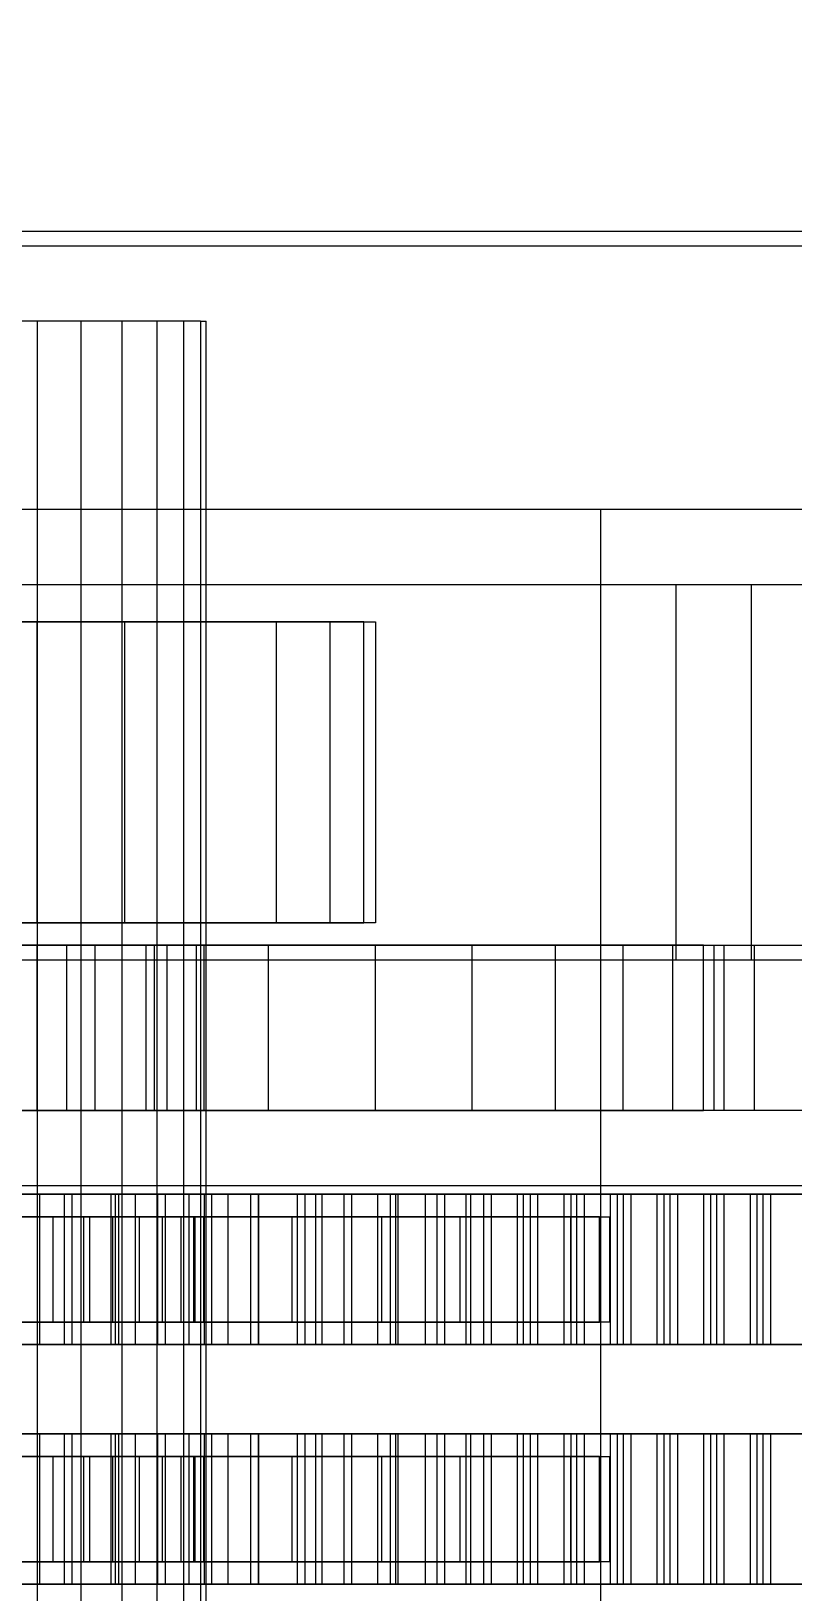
# Model space of a CAD drawing. Header units: millimetres. Extents: x -2500 to 58855, y -53268 to 6837.
# Drawn here: x 57266.3 to 57367.6, y -16549 to -16341.4 of the extents above; entities that cross this region are included whole.
import ezdxf

# ---------------------------------------------------------------- set-up
doc = ezdxf.new("R2010")
doc.units = ezdxf.units.MM
doc.layers.add('COTAS_R', color=1, linetype='Continuous', lineweight=0)
doc.layers.add('superior_secador', color=7, linetype='Continuous', lineweight=0)
doc.dimstyles.new('R19_100', dxfattribs={"dimtxt": 250, "dimasz": 150, "dimexe": 150, "dimexo": 80, "dimgap": 100, "dimtad": 1, "dimtih": 1, "dimtoh": 1, "dimdsep": 46, "dimcen": 0.09, "dimadec": 0, "dimazin": 0, "dimtfac": 1, "dimtdec": 4, "dimtofl": 0, "dimtmove": 0, "dimatfit": 3, "dimfxl": 1, "dimtolj": 1, "dimtzin": 0, "dimarcsym": 0})

# ---------------------------------------------------------------- blocks, each defined once
blk = doc.blocks.new('*D26')
at = {"layer": 'COTAS_R', "color": 0, "lineweight": -2, "transparency": 16777216}
for p, q in [((58037.12, -15400), (57067.12, -15400)), ((57217.12, -19600), (57217.12, -15550)), ((58037.12, -19750), (57067.12, -19750))]:
    blk.add_line(p, q, dxfattribs=at)
at = {"layer": 'COTAS_R', "color": 0, "transparency": 16777216}
for points in [[(57192.12, -15550), (57242.12, -15550), (57217.12, -15400)], [(57192.12, -19600), (57242.12, -19600), (57217.12, -19750)]]:
    blk.add_solid(points, dxfattribs=at)
at = {"layer": 'Defpoints', "color": 0, "transparency": 16777216}
for p in [(57217.12, -15400), (58117.12, -15400), (58117.12, -19750)]:
    blk.add_point(p, dxfattribs=at)

msp = doc.modelspace()

# ---------------------------------------------------------------- linework, layer by layer
at = {"layer": 'superior_secador'}
for p, q in [((57167.116, -16368), (57557.116, -16368)), ((57557.116, -16370), (57167.116, -16370)), ((57267.116, -16380), (57261.292, -16380)), ((57272.939, -16380), (57267.116, -16380)), ((57267.116, -16380), (57267.116, -16640)), ((57278.366, -16380), (57272.939, -16380)), ((57272.939, -16380), (57272.939, -16640)), ((57283.026, -16380), (57278.366, -16380)), ((57278.366, -16380), (57278.366, -16640)), ((57286.601, -16380), (57283.026, -16380)), ((57283.026, -16380), (57283.026, -16640)), ((57288.849, -16380), (57286.601, -16380)), ((57286.601, -16380), (57286.601, -16640)), ((57288.849, -16380), (57289.616, -16380)), ((57288.849, -16380), (57288.849, -16640)), ((57289.616, -16640), (57289.616, -16380)), ((57162.116, -16405), (57372.116, -16405)), ((57342.116, -16700), (57342.116, -16405)), ((57342.116, -16405), (57552.116, -16405)), ((57172.116, -16415), (57362.116, -16415)), ((57352.116, -16465), (57352.116, -16415)), ((57352.116, -16415), (57542.116, -16415)), ((57362.116, -16415), (57362.116, -16465)), ((57255.469, -16420), (57267.116, -16420)), ((57267.116, -16420), (57261.292, -16420)), ((57267.116, -16460), (57267.116, -16420)), ((57267.116, -16420), (57278.763, -16420)), ((57272.939, -16420), (57267.116, -16420)), ((57278.366, -16420), (57272.939, -16420)), ((57272.939, -16420), (57272.939, -16460)), ((57278.763, -16420), (57272.939, -16420)), ((57283.026, -16420), (57278.366, -16420)), ((57278.366, -16420), (57278.366, -16460)), ((57289.616, -16420), (57278.366, -16420)), ((57278.763, -16460), (57278.763, -16420)), ((57278.763, -16420), (57289.616, -16420)), ((57286.601, -16420), (57283.026, -16420)), ((57283.026, -16420), (57283.026, -16460)), ((57298.936, -16420), (57283.026, -16420)), ((57288.849, -16420), (57286.601, -16420)), ((57286.601, -16420), (57286.601, -16460)), ((57306.087, -16420), (57286.601, -16420)), ((57289.616, -16420), (57288.849, -16420)), ((57288.849, -16420), (57288.849, -16460)), ((57310.583, -16420), (57288.849, -16420)), ((57289.616, -16460), (57289.616, -16420)), ((57289.616, -16420), (57312.116, -16420)), ((57289.616, -16420), (57298.936, -16420)), ((57298.936, -16460), (57298.936, -16420)), ((57298.936, -16420), (57306.087, -16420)), ((57306.087, -16460), (57306.087, -16420)), ((57306.087, -16420), (57310.583, -16420)), ((57310.583, -16460), (57310.583, -16420)), ((57310.583, -16420), (57312.116, -16420)), ((57312.116, -16420), (57312.116, -16460)), ((57267.116, -16460), (57255.469, -16460)), ((57261.292, -16460), (57267.116, -16460)), ((57278.763, -16460), (57267.116, -16460)), ((57267.116, -16460), (57272.939, -16460)), ((57272.939, -16460), (57278.366, -16460)), ((57272.939, -16460), (57278.763, -16460)), ((57278.366, -16460), (57283.026, -16460)), ((57278.366, -16460), (57289.616, -16460)), ((57289.616, -16460), (57278.763, -16460)), ((57283.026, -16460), (57286.601, -16460)), ((57283.026, -16460), (57298.936, -16460)), ((57286.601, -16460), (57288.849, -16460)), ((57286.601, -16460), (57306.087, -16460)), ((57288.849, -16460), (57289.616, -16460)), ((57288.849, -16460), (57310.583, -16460)), ((57312.116, -16460), (57289.616, -16460)), ((57298.936, -16460), (57289.616, -16460)), ((57306.087, -16460), (57298.936, -16460)), ((57310.583, -16460), (57306.087, -16460)), ((57312.116, -16460), (57310.583, -16460)), ((57251.488, -16463), (57267.116, -16463)), ((57267.116, -16463), (57263.209, -16463)), ((57267.116, -16485), (57267.116, -16463)), ((57267.116, -16463), (57282.744, -16463)), ((57271.023, -16463), (57267.116, -16463)), ((57274.811, -16463), (57271.023, -16463)), ((57271.023, -16463), (57271.023, -16485)), ((57282.744, -16463), (57271.023, -16463)), ((57278.366, -16463), (57274.811, -16463)), ((57274.811, -16463), (57274.811, -16485)), ((57297.898, -16463), (57274.811, -16463)), ((57281.579, -16463), (57278.366, -16463)), ((57278.366, -16463), (57278.366, -16485)), ((57312.116, -16463), (57278.366, -16463)), ((57284.352, -16463), (57281.579, -16463)), ((57281.579, -16463), (57281.579, -16485)), ((57324.967, -16463), (57281.579, -16463)), ((57282.744, -16485), (57282.744, -16463)), ((57282.744, -16463), (57297.898, -16463)), ((57286.601, -16463), (57284.352, -16463)), ((57284.352, -16463), (57284.352, -16485)), ((57336.06, -16463), (57284.352, -16463)), ((57288.259, -16463), (57286.601, -16463)), ((57286.601, -16463), (57286.601, -16485)), ((57345.058, -16463), (57286.601, -16463)), ((57289.274, -16463), (57288.259, -16463)), ((57288.259, -16463), (57288.259, -16485)), ((57351.688, -16463), (57288.259, -16463)), ((57289.616, -16463), (57289.274, -16463)), ((57289.274, -16463), (57289.274, -16485)), ((57355.749, -16463), (57289.274, -16463)), ((57289.616, -16485), (57289.616, -16463)), ((57289.616, -16463), (57357.116, -16463)), ((57297.898, -16485), (57297.898, -16463)), ((57297.898, -16463), (57312.116, -16463)), ((57312.116, -16485), (57312.116, -16463)), ((57312.116, -16463), (57324.967, -16463)), ((57324.967, -16485), (57324.967, -16463)), ((57324.967, -16463), (57336.06, -16463)), ((57336.06, -16485), (57336.06, -16463)), ((57336.06, -16463), (57345.058, -16463)), ((57345.058, -16485), (57345.058, -16463)), ((57345.058, -16463), (57351.688, -16463)), ((57351.688, -16485), (57351.688, -16463)), ((57351.688, -16463), (57355.749, -16463)), ((57355.749, -16485), (57355.749, -16463)), ((57355.749, -16463), (57357.116, -16463)), ((57357.116, -16463), (57357.116, -16485)), ((57357.116, -16463), (57358.483, -16463)), ((57357.116, -16463), (57424.616, -16463)), ((57358.483, -16485), (57358.483, -16463)), ((57358.483, -16463), (57362.544, -16463)), ((57358.483, -16463), (57424.958, -16463)), ((57362.544, -16485), (57362.544, -16463)), ((57362.544, -16463), (57369.174, -16463)), ((57362.544, -16463), (57425.973, -16463)), ((57362.116, -16465), (57172.116, -16465)), ((57542.116, -16465), (57352.116, -16465)), ((57267.116, -16485), (57251.488, -16485)), ((57263.209, -16485), (57267.116, -16485)), ((57282.744, -16485), (57267.116, -16485)), ((57267.116, -16485), (57271.023, -16485)), ((57271.023, -16485), (57274.811, -16485)), ((57271.023, -16485), (57282.744, -16485)), ((57274.811, -16485), (57278.366, -16485)), ((57274.811, -16485), (57297.898, -16485)), ((57278.366, -16485), (57281.579, -16485)), ((57278.366, -16485), (57312.116, -16485)), ((57281.579, -16485), (57284.352, -16485)), ((57281.579, -16485), (57324.967, -16485)), ((57297.898, -16485), (57282.744, -16485)), ((57284.352, -16485), (57286.601, -16485)), ((57284.352, -16485), (57336.06, -16485)), ((57286.601, -16485), (57288.259, -16485)), ((57286.601, -16485), (57345.058, -16485)), ((57288.259, -16485), (57289.274, -16485)), ((57288.259, -16485), (57351.688, -16485)), ((57289.274, -16485), (57289.616, -16485)), ((57289.274, -16485), (57355.749, -16485)), ((57357.116, -16485), (57289.616, -16485)), ((57312.116, -16485), (57297.898, -16485)), ((57324.967, -16485), (57312.116, -16485)), ((57336.06, -16485), (57324.967, -16485)), ((57345.058, -16485), (57336.06, -16485)), ((57351.688, -16485), (57345.058, -16485)), ((57355.749, -16485), (57351.688, -16485)), ((57357.116, -16485), (57355.749, -16485)), ((57358.483, -16485), (57357.116, -16485)), ((57424.616, -16485), (57357.116, -16485)), ((57362.544, -16485), (57358.483, -16485)), ((57424.958, -16485), (57358.483, -16485)), ((57369.174, -16485), (57362.544, -16485)), ((57425.973, -16485), (57362.544, -16485)), ((57557.116, -16495), (57167.116, -16495)), ((57267.482, -16496.12), (57254.761, -16496.12)), ((57257.307, -16496.12), (57267.407, -16496.12)), ((57258.375, -16496.12), (57271.732, -16496.12)), ((57264.571, -16496.12), (57270.767, -16496.12)), ((57264.571, -16496.12), (57277.929, -16496.12)), ((57271.732, -16496.12), (57265.536, -16496.12)), ((57267.407, -16496.12), (57267.407, -16516.12)), ((57267.482, -16496.12), (57267.407, -16496.12)), ((57267.407, -16496.12), (57277.498, -16496.12)), ((57267.482, -16516.12), (57267.482, -16496.12)), ((57280.193, -16496.12), (57267.482, -16496.12)), ((57270.767, -16516.12), (57270.767, -16496.12)), ((57270.767, -16496.12), (57276.963, -16496.12)), ((57270.767, -16496.12), (57284.125, -16496.12)), ((57277.929, -16496.12), (57271.732, -16496.12)), ((57271.732, -16496.12), (57271.732, -16516.12)), ((57276.963, -16516.12), (57276.963, -16496.12)), ((57276.963, -16496.12), (57283.159, -16496.12)), ((57276.963, -16496.12), (57290.321, -16496.12)), ((57277.498, -16496.12), (57277.498, -16516.12)), ((57280.193, -16496.12), (57277.498, -16496.12)), ((57277.498, -16496.12), (57287.305, -16496.12)), ((57284.125, -16496.12), (57277.929, -16496.12)), ((57277.929, -16496.12), (57277.929, -16516.12)), ((57280.193, -16516.12), (57280.193, -16496.12)), ((57292.546, -16496.12), (57280.193, -16496.12)), ((57283.159, -16516.12), (57283.159, -16496.12)), ((57283.159, -16496.12), (57289.355, -16496.12)), ((57283.159, -16496.12), (57296.517, -16496.12)), ((57290.321, -16496.12), (57284.125, -16496.12)), ((57284.125, -16496.12), (57284.125, -16516.12)), ((57287.305, -16496.12), (57287.305, -16516.12)), ((57292.546, -16496.12), (57287.305, -16496.12)), ((57287.305, -16496.12), (57296.558, -16496.12)), ((57289.355, -16516.12), (57289.355, -16496.12)), ((57289.355, -16496.12), (57295.552, -16496.12)), ((57289.355, -16496.12), (57302.713, -16496.12)), ((57296.517, -16496.12), (57290.321, -16496.12)), ((57290.321, -16496.12), (57290.321, -16516.12)), ((57292.546, -16516.12), (57292.546, -16496.12)), ((57304.201, -16496.12), (57292.546, -16496.12)), ((57295.552, -16516.12), (57295.552, -16496.12)), ((57295.552, -16496.12), (57301.748, -16496.12)), ((57295.552, -16496.12), (57308.91, -16496.12)), ((57302.713, -16496.12), (57296.517, -16496.12)), ((57296.517, -16496.12), (57296.517, -16516.12)), ((57296.558, -16496.12), (57296.558, -16516.12)), ((57304.201, -16496.12), (57296.558, -16496.12)), ((57296.558, -16496.12), (57305.004, -16496.12)), ((57301.748, -16516.12), (57301.748, -16496.12)), ((57301.748, -16496.12), (57307.944, -16496.12)), ((57301.748, -16496.12), (57315.106, -16496.12)), ((57308.91, -16496.12), (57302.713, -16496.12)), ((57302.713, -16496.12), (57302.713, -16516.12)), ((57304.201, -16516.12), (57304.201, -16496.12)), ((57314.839, -16496.12), (57304.201, -16496.12)), ((57305.004, -16496.12), (57305.004, -16516.12)), ((57314.839, -16496.12), (57305.004, -16496.12)), ((57305.004, -16496.12), (57312.411, -16496.12)), ((57307.944, -16516.12), (57307.944, -16496.12)), ((57307.944, -16496.12), (57314.14, -16496.12)), ((57307.944, -16496.12), (57321.302, -16496.12)), ((57315.106, -16496.12), (57308.91, -16496.12)), ((57308.91, -16496.12), (57308.91, -16516.12)), ((57312.411, -16496.12), (57312.411, -16516.12)), ((57324.168, -16496.12), (57312.411, -16496.12)), ((57312.411, -16496.12), (57318.759, -16496.12)), ((57314.14, -16516.12), (57314.14, -16496.12)), ((57314.14, -16496.12), (57320.336, -16496.12)), ((57314.14, -16496.12), (57327.498, -16496.12)), ((57314.839, -16516.12), (57314.839, -16496.12)), ((57324.168, -16496.12), (57314.839, -16496.12)), ((57321.302, -16496.12), (57315.106, -16496.12)), ((57315.106, -16496.12), (57315.106, -16516.12)), ((57318.759, -16516.12), (57318.759, -16496.12)), ((57318.759, -16496.12), (57324.772, -16496.12)), ((57318.759, -16496.12), (57331.75, -16496.12)), ((57320.336, -16516.12), (57320.336, -16496.12)), ((57320.336, -16496.12), (57326.533, -16496.12)), ((57320.336, -16496.12), (57333.694, -16496.12)), ((57327.498, -16496.12), (57321.302, -16496.12)), ((57321.302, -16496.12), (57321.302, -16516.12)), ((57324.168, -16516.12), (57324.168, -16496.12)), ((57331.75, -16496.12), (57324.168, -16496.12)), ((57324.772, -16496.12), (57324.772, -16516.12)), ((57338.13, -16496.12), (57324.772, -16496.12)), ((57324.772, -16496.12), (57330.968, -16496.12)), ((57326.533, -16516.12), (57326.533, -16496.12)), ((57326.533, -16496.12), (57332.729, -16496.12)), ((57326.533, -16496.12), (57339.89, -16496.12)), ((57333.694, -16496.12), (57327.498, -16496.12)), ((57327.498, -16496.12), (57327.498, -16516.12)), ((57330.968, -16496.12), (57330.968, -16516.12)), ((57344.326, -16496.12), (57330.968, -16496.12)), ((57330.968, -16496.12), (57337.164, -16496.12)), ((57338.13, -16496.12), (57331.75, -16496.12)), ((57331.75, -16496.12), (57331.75, -16516.12)), ((57332.729, -16516.12), (57332.729, -16496.12)), ((57332.729, -16496.12), (57338.925, -16496.12)), ((57332.729, -16496.12), (57346.087, -16496.12)), ((57339.89, -16496.12), (57333.694, -16496.12)), ((57333.694, -16496.12), (57333.694, -16516.12)), ((57337.164, -16496.12), (57337.164, -16516.12)), ((57350.522, -16496.12), (57337.164, -16496.12)), ((57337.164, -16496.12), (57343.36, -16496.12)), ((57338.13, -16516.12), (57338.13, -16496.12)), ((57344.326, -16496.12), (57338.13, -16496.12)), ((57338.925, -16516.12), (57338.925, -16496.12)), ((57338.925, -16496.12), (57345.121, -16496.12)), ((57338.925, -16496.12), (57352.283, -16496.12)), ((57346.087, -16496.12), (57339.89, -16496.12)), ((57339.89, -16496.12), (57339.89, -16516.12)), ((57343.36, -16496.12), (57343.36, -16516.12)), ((57356.718, -16496.12), (57343.36, -16496.12)), ((57343.36, -16496.12), (57349.557, -16496.12)), ((57344.326, -16516.12), (57344.326, -16496.12)), ((57350.522, -16496.12), (57344.326, -16496.12)), ((57345.121, -16516.12), (57345.121, -16496.12)), ((57345.121, -16496.12), (57351.317, -16496.12)), ((57345.121, -16496.12), (57358.479, -16496.12)), ((57352.283, -16496.12), (57346.087, -16496.12)), ((57346.087, -16496.12), (57346.087, -16516.12)), ((57349.557, -16496.12), (57349.557, -16516.12)), ((57362.914, -16496.12), (57349.557, -16496.12)), ((57349.557, -16496.12), (57355.753, -16496.12)), ((57350.522, -16516.12), (57350.522, -16496.12)), ((57356.718, -16496.12), (57350.522, -16496.12)), ((57351.317, -16516.12), (57351.317, -16496.12)), ((57351.317, -16496.12), (57357.513, -16496.12)), ((57351.317, -16496.12), (57364.675, -16496.12)), ((57358.479, -16496.12), (57352.283, -16496.12)), ((57352.283, -16496.12), (57352.283, -16516.12)), ((57355.753, -16496.12), (57355.753, -16516.12)), ((57369.111, -16496.12), (57355.753, -16496.12)), ((57355.753, -16496.12), (57361.949, -16496.12)), ((57356.718, -16516.12), (57356.718, -16496.12)), ((57362.914, -16496.12), (57356.718, -16496.12)), ((57357.513, -16516.12), (57357.513, -16496.12)), ((57357.513, -16496.12), (57363.71, -16496.12)), ((57357.513, -16496.12), (57370.871, -16496.12)), ((57364.675, -16496.12), (57358.479, -16496.12)), ((57358.479, -16496.12), (57358.479, -16516.12)), ((57361.949, -16496.12), (57361.949, -16516.12)), ((57375.307, -16496.12), (57361.949, -16496.12)), ((57361.949, -16496.12), (57368.145, -16496.12)), ((57362.914, -16516.12), (57362.914, -16496.12)), ((57369.111, -16496.12), (57362.914, -16496.12)), ((57363.71, -16516.12), (57363.71, -16496.12)), ((57363.71, -16496.12), (57369.906, -16496.12)), ((57363.71, -16496.12), (57377.068, -16496.12)), ((57370.871, -16496.12), (57364.675, -16496.12)), ((57364.675, -16496.12), (57364.675, -16516.12)), ((57260.093, -16499.12), (57274.139, -16499.12)), ((57269.192, -16499.12), (57265.04, -16499.12)), ((57273.273, -16499.12), (57269.192, -16499.12)), ((57269.192, -16499.12), (57269.192, -16513.12)), ((57274.139, -16499.12), (57269.192, -16499.12)), ((57277.145, -16499.12), (57273.273, -16499.12)), ((57273.273, -16499.12), (57273.273, -16513.12)), ((57287.946, -16499.12), (57273.273, -16499.12)), ((57274.139, -16513.12), (57274.139, -16499.12)), ((57274.139, -16499.12), (57287.946, -16499.12)), ((57280.675, -16499.12), (57277.145, -16499.12)), ((57277.145, -16499.12), (57277.145, -16513.12)), ((57301.044, -16499.12), (57277.145, -16499.12)), ((57283.744, -16499.12), (57280.675, -16499.12)), ((57280.675, -16499.12), (57280.675, -16513.12)), ((57312.986, -16499.12), (57280.675, -16499.12)), ((57286.246, -16499.12), (57283.744, -16499.12)), ((57283.744, -16499.12), (57283.744, -16513.12)), ((57323.366, -16499.12), (57283.744, -16499.12)), ((57288.096, -16499.12), (57286.246, -16499.12)), ((57286.246, -16499.12), (57286.246, -16513.12)), ((57331.831, -16499.12), (57286.246, -16499.12)), ((57287.946, -16513.12), (57287.946, -16499.12)), ((57287.946, -16499.12), (57301.044, -16499.12)), ((57289.233, -16499.12), (57288.096, -16499.12)), ((57288.096, -16499.12), (57288.096, -16513.12)), ((57338.092, -16499.12), (57288.096, -16499.12)), ((57289.616, -16499.12), (57289.233, -16499.12)), ((57289.233, -16499.12), (57289.233, -16513.12)), ((57341.936, -16499.12), (57289.233, -16499.12)), ((57289.616, -16513.12), (57289.616, -16499.12)), ((57289.616, -16499.12), (57343.232, -16499.12)), ((57301.044, -16513.12), (57301.044, -16499.12)), ((57301.044, -16499.12), (57312.986, -16499.12)), ((57312.986, -16513.12), (57312.986, -16499.12)), ((57312.986, -16499.12), (57323.366, -16499.12)), ((57323.366, -16513.12), (57323.366, -16499.12)), ((57323.366, -16499.12), (57331.831, -16499.12)), ((57331.831, -16513.12), (57331.831, -16499.12)), ((57331.831, -16499.12), (57338.092, -16499.12)), ((57338.092, -16513.12), (57338.092, -16499.12)), ((57338.092, -16499.12), (57341.936, -16499.12)), ((57341.936, -16513.12), (57341.936, -16499.12)), ((57341.936, -16499.12), (57343.232, -16499.12)), ((57343.232, -16499.12), (57343.232, -16513.12)), ((57274.139, -16513.12), (57260.093, -16513.12)), ((57265.04, -16513.12), (57269.192, -16513.12)), ((57269.192, -16513.12), (57273.273, -16513.12)), ((57269.192, -16513.12), (57274.139, -16513.12)), ((57273.273, -16513.12), (57277.145, -16513.12)), ((57273.273, -16513.12), (57287.946, -16513.12)), ((57287.946, -16513.12), (57274.139, -16513.12)), ((57277.145, -16513.12), (57280.675, -16513.12)), ((57277.145, -16513.12), (57301.044, -16513.12)), ((57280.675, -16513.12), (57283.744, -16513.12)), ((57280.675, -16513.12), (57312.986, -16513.12)), ((57283.744, -16513.12), (57286.246, -16513.12)), ((57283.744, -16513.12), (57323.366, -16513.12)), ((57286.246, -16513.12), (57288.096, -16513.12)), ((57286.246, -16513.12), (57331.831, -16513.12)), ((57301.044, -16513.12), (57287.946, -16513.12)), ((57288.096, -16513.12), (57289.233, -16513.12)), ((57288.096, -16513.12), (57338.092, -16513.12)), ((57289.233, -16513.12), (57289.616, -16513.12)), ((57289.233, -16513.12), (57341.936, -16513.12)), ((57343.232, -16513.12), (57289.616, -16513.12)), ((57312.986, -16513.12), (57301.044, -16513.12)), ((57323.366, -16513.12), (57312.986, -16513.12)), ((57331.831, -16513.12), (57323.366, -16513.12)), ((57338.092, -16513.12), (57331.831, -16513.12)), ((57341.936, -16513.12), (57338.092, -16513.12)), ((57343.232, -16513.12), (57341.936, -16513.12)), ((57254.761, -16516.12), (57267.482, -16516.12)), ((57267.407, -16516.12), (57257.307, -16516.12)), ((57271.732, -16516.12), (57258.375, -16516.12)), ((57270.767, -16516.12), (57264.571, -16516.12)), ((57277.929, -16516.12), (57264.571, -16516.12)), ((57265.536, -16516.12), (57271.732, -16516.12)), ((57267.407, -16516.12), (57267.482, -16516.12)), ((57277.498, -16516.12), (57267.407, -16516.12)), ((57267.482, -16516.12), (57280.193, -16516.12)), ((57276.963, -16516.12), (57270.767, -16516.12)), ((57284.125, -16516.12), (57270.767, -16516.12)), ((57271.732, -16516.12), (57277.929, -16516.12)), ((57283.159, -16516.12), (57276.963, -16516.12)), ((57290.321, -16516.12), (57276.963, -16516.12)), ((57277.498, -16516.12), (57280.193, -16516.12)), ((57287.305, -16516.12), (57277.498, -16516.12)), ((57277.929, -16516.12), (57284.125, -16516.12)), ((57280.193, -16516.12), (57292.546, -16516.12)), ((57289.355, -16516.12), (57283.159, -16516.12)), ((57296.517, -16516.12), (57283.159, -16516.12)), ((57284.125, -16516.12), (57290.321, -16516.12)), ((57287.305, -16516.12), (57292.546, -16516.12)), ((57296.558, -16516.12), (57287.305, -16516.12)), ((57295.552, -16516.12), (57289.355, -16516.12)), ((57302.713, -16516.12), (57289.355, -16516.12)), ((57290.321, -16516.12), (57296.517, -16516.12)), ((57292.546, -16516.12), (57304.201, -16516.12)), ((57301.748, -16516.12), (57295.552, -16516.12)), ((57308.91, -16516.12), (57295.552, -16516.12)), ((57296.517, -16516.12), (57302.713, -16516.12)), ((57296.558, -16516.12), (57304.201, -16516.12)), ((57305.004, -16516.12), (57296.558, -16516.12)), ((57307.944, -16516.12), (57301.748, -16516.12)), ((57315.106, -16516.12), (57301.748, -16516.12)), ((57302.713, -16516.12), (57308.91, -16516.12)), ((57304.201, -16516.12), (57314.839, -16516.12)), ((57305.004, -16516.12), (57314.839, -16516.12)), ((57312.411, -16516.12), (57305.004, -16516.12)), ((57314.14, -16516.12), (57307.944, -16516.12)), ((57321.302, -16516.12), (57307.944, -16516.12)), ((57308.91, -16516.12), (57315.106, -16516.12)), ((57312.411, -16516.12), (57324.168, -16516.12)), ((57318.759, -16516.12), (57312.411, -16516.12)), ((57320.336, -16516.12), (57314.14, -16516.12)), ((57327.498, -16516.12), (57314.14, -16516.12)), ((57314.839, -16516.12), (57324.168, -16516.12)), ((57315.106, -16516.12), (57321.302, -16516.12)), ((57324.772, -16516.12), (57318.759, -16516.12)), ((57331.75, -16516.12), (57318.759, -16516.12)), ((57326.533, -16516.12), (57320.336, -16516.12)), ((57333.694, -16516.12), (57320.336, -16516.12)), ((57321.302, -16516.12), (57327.498, -16516.12)), ((57324.168, -16516.12), (57331.75, -16516.12)), ((57324.772, -16516.12), (57338.13, -16516.12)), ((57330.968, -16516.12), (57324.772, -16516.12)), ((57332.729, -16516.12), (57326.533, -16516.12)), ((57339.89, -16516.12), (57326.533, -16516.12)), ((57327.498, -16516.12), (57333.694, -16516.12)), ((57330.968, -16516.12), (57344.326, -16516.12)), ((57337.164, -16516.12), (57330.968, -16516.12)), ((57331.75, -16516.12), (57338.13, -16516.12)), ((57338.925, -16516.12), (57332.729, -16516.12)), ((57346.087, -16516.12), (57332.729, -16516.12)), ((57333.694, -16516.12), (57339.89, -16516.12)), ((57337.164, -16516.12), (57350.522, -16516.12)), ((57343.36, -16516.12), (57337.164, -16516.12)), ((57338.13, -16516.12), (57344.326, -16516.12)), ((57345.121, -16516.12), (57338.925, -16516.12)), ((57352.283, -16516.12), (57338.925, -16516.12)), ((57339.89, -16516.12), (57346.087, -16516.12)), ((57343.36, -16516.12), (57356.718, -16516.12)), ((57349.557, -16516.12), (57343.36, -16516.12)), ((57344.326, -16516.12), (57350.522, -16516.12)), ((57351.317, -16516.12), (57345.121, -16516.12)), ((57358.479, -16516.12), (57345.121, -16516.12)), ((57346.087, -16516.12), (57352.283, -16516.12)), ((57349.557, -16516.12), (57362.914, -16516.12)), ((57355.753, -16516.12), (57349.557, -16516.12)), ((57350.522, -16516.12), (57356.718, -16516.12)), ((57357.513, -16516.12), (57351.317, -16516.12)), ((57364.675, -16516.12), (57351.317, -16516.12)), ((57352.283, -16516.12), (57358.479, -16516.12)), ((57355.753, -16516.12), (57369.111, -16516.12)), ((57361.949, -16516.12), (57355.753, -16516.12)), ((57356.718, -16516.12), (57362.914, -16516.12)), ((57363.71, -16516.12), (57357.513, -16516.12)), ((57370.871, -16516.12), (57357.513, -16516.12)), ((57358.479, -16516.12), (57364.675, -16516.12)), ((57361.949, -16516.12), (57375.307, -16516.12)), ((57368.145, -16516.12), (57361.949, -16516.12)), ((57362.914, -16516.12), (57369.111, -16516.12)), ((57369.906, -16516.12), (57363.71, -16516.12)), ((57377.068, -16516.12), (57363.71, -16516.12)), ((57364.675, -16516.12), (57370.871, -16516.12)), ((57267.482, -16528), (57254.761, -16528)), ((57257.307, -16528), (57267.407, -16528)), ((57258.375, -16528), (57271.732, -16528)), ((57264.571, -16528), (57270.767, -16528)), ((57264.571, -16528), (57277.929, -16528)), ((57271.732, -16528), (57265.536, -16528)), ((57267.407, -16528), (57267.407, -16548)), ((57267.482, -16528), (57267.407, -16528)), ((57267.407, -16528), (57277.498, -16528)), ((57267.482, -16548), (57267.482, -16528)), ((57280.193, -16528), (57267.482, -16528)), ((57270.767, -16548), (57270.767, -16528)), ((57270.767, -16528), (57276.963, -16528)), ((57270.767, -16528), (57284.125, -16528)), ((57277.929, -16528), (57271.732, -16528)), ((57271.732, -16528), (57271.732, -16548)), ((57276.963, -16548), (57276.963, -16528)), ((57276.963, -16528), (57283.159, -16528)), ((57276.963, -16528), (57290.321, -16528)), ((57277.498, -16528), (57277.498, -16548)), ((57280.193, -16528), (57277.498, -16528)), ((57277.498, -16528), (57287.305, -16528)), ((57284.125, -16528), (57277.929, -16528)), ((57277.929, -16528), (57277.929, -16548)), ((57280.193, -16548), (57280.193, -16528)), ((57292.546, -16528), (57280.193, -16528)), ((57283.159, -16548), (57283.159, -16528)), ((57283.159, -16528), (57289.355, -16528)), ((57283.159, -16528), (57296.517, -16528)), ((57290.321, -16528), (57284.125, -16528)), ((57284.125, -16528), (57284.125, -16548)), ((57287.305, -16528), (57287.305, -16548)), ((57292.546, -16528), (57287.305, -16528)), ((57287.305, -16528), (57296.558, -16528)), ((57289.355, -16548), (57289.355, -16528)), ((57289.355, -16528), (57295.552, -16528)), ((57289.355, -16528), (57302.713, -16528)), ((57296.517, -16528), (57290.321, -16528)), ((57290.321, -16528), (57290.321, -16548)), ((57292.546, -16548), (57292.546, -16528)), ((57304.201, -16528), (57292.546, -16528)), ((57295.552, -16548), (57295.552, -16528)), ((57295.552, -16528), (57301.748, -16528)), ((57295.552, -16528), (57308.91, -16528)), ((57302.713, -16528), (57296.517, -16528)), ((57296.517, -16528), (57296.517, -16548)), ((57296.558, -16528), (57296.558, -16548)), ((57304.201, -16528), (57296.558, -16528)), ((57296.558, -16528), (57305.004, -16528)), ((57301.748, -16548), (57301.748, -16528)), ((57301.748, -16528), (57307.944, -16528)), ((57301.748, -16528), (57315.106, -16528)), ((57308.91, -16528), (57302.713, -16528)), ((57302.713, -16528), (57302.713, -16548)), ((57304.201, -16548), (57304.201, -16528)), ((57314.839, -16528), (57304.201, -16528)), ((57305.004, -16528), (57305.004, -16548)), ((57314.839, -16528), (57305.004, -16528)), ((57305.004, -16528), (57312.411, -16528)), ((57307.944, -16548), (57307.944, -16528)), ((57307.944, -16528), (57314.14, -16528)), ((57307.944, -16528), (57321.302, -16528)), ((57315.106, -16528), (57308.91, -16528)), ((57308.91, -16528), (57308.91, -16548)), ((57312.411, -16528), (57312.411, -16548)), ((57324.168, -16528), (57312.411, -16528)), ((57312.411, -16528), (57318.759, -16528)), ((57314.14, -16548), (57314.14, -16528)), ((57314.14, -16528), (57320.336, -16528)), ((57314.14, -16528), (57327.498, -16528)), ((57314.839, -16548), (57314.839, -16528)), ((57324.168, -16528), (57314.839, -16528)), ((57321.302, -16528), (57315.106, -16528)), ((57315.106, -16528), (57315.106, -16548)), ((57318.759, -16548), (57318.759, -16528)), ((57318.759, -16528), (57324.772, -16528)), ((57318.759, -16528), (57331.75, -16528)), ((57320.336, -16548), (57320.336, -16528)), ((57320.336, -16528), (57326.533, -16528)), ((57320.336, -16528), (57333.694, -16528)), ((57327.498, -16528), (57321.302, -16528)), ((57321.302, -16528), (57321.302, -16548)), ((57324.168, -16548), (57324.168, -16528)), ((57331.75, -16528), (57324.168, -16528)), ((57324.772, -16528), (57324.772, -16548)), ((57338.13, -16528), (57324.772, -16528)), ((57324.772, -16528), (57330.968, -16528)), ((57326.533, -16548), (57326.533, -16528)), ((57326.533, -16528), (57332.729, -16528)), ((57326.533, -16528), (57339.89, -16528)), ((57333.694, -16528), (57327.498, -16528)), ((57327.498, -16528), (57327.498, -16548)), ((57330.968, -16528), (57330.968, -16548)), ((57344.326, -16528), (57330.968, -16528)), ((57330.968, -16528), (57337.164, -16528)), ((57338.13, -16528), (57331.75, -16528)), ((57331.75, -16528), (57331.75, -16548)), ((57332.729, -16548), (57332.729, -16528)), ((57332.729, -16528), (57338.925, -16528)), ((57332.729, -16528), (57346.087, -16528)), ((57339.89, -16528), (57333.694, -16528)), ((57333.694, -16528), (57333.694, -16548)), ((57337.164, -16528), (57337.164, -16548)), ((57350.522, -16528), (57337.164, -16528)), ((57337.164, -16528), (57343.36, -16528)), ((57338.13, -16548), (57338.13, -16528)), ((57344.326, -16528), (57338.13, -16528)), ((57338.925, -16548), (57338.925, -16528)), ((57338.925, -16528), (57345.121, -16528)), ((57338.925, -16528), (57352.283, -16528)), ((57346.087, -16528), (57339.89, -16528)), ((57339.89, -16528), (57339.89, -16548)), ((57343.36, -16528), (57343.36, -16548)), ((57356.718, -16528), (57343.36, -16528)), ((57343.36, -16528), (57349.557, -16528)), ((57344.326, -16548), (57344.326, -16528)), ((57350.522, -16528), (57344.326, -16528)), ((57345.121, -16548), (57345.121, -16528)), ((57345.121, -16528), (57351.317, -16528)), ((57345.121, -16528), (57358.479, -16528)), ((57352.283, -16528), (57346.087, -16528)), ((57346.087, -16528), (57346.087, -16548)), ((57349.557, -16528), (57349.557, -16548)), ((57362.914, -16528), (57349.557, -16528)), ((57349.557, -16528), (57355.753, -16528)), ((57350.522, -16548), (57350.522, -16528)), ((57356.718, -16528), (57350.522, -16528)), ((57351.317, -16548), (57351.317, -16528)), ((57351.317, -16528), (57357.513, -16528)), ((57351.317, -16528), (57364.675, -16528)), ((57358.479, -16528), (57352.283, -16528)), ((57352.283, -16528), (57352.283, -16548)), ((57355.753, -16528), (57355.753, -16548)), ((57369.111, -16528), (57355.753, -16528)), ((57355.753, -16528), (57361.949, -16528)), ((57356.718, -16548), (57356.718, -16528)), ((57362.914, -16528), (57356.718, -16528)), ((57357.513, -16548), (57357.513, -16528)), ((57357.513, -16528), (57363.71, -16528)), ((57357.513, -16528), (57370.871, -16528)), ((57364.675, -16528), (57358.479, -16528)), ((57358.479, -16528), (57358.479, -16548)), ((57361.949, -16528), (57361.949, -16548)), ((57375.307, -16528), (57361.949, -16528)), ((57361.949, -16528), (57368.145, -16528)), ((57362.914, -16548), (57362.914, -16528)), ((57369.111, -16528), (57362.914, -16528)), ((57363.71, -16548), (57363.71, -16528)), ((57363.71, -16528), (57369.906, -16528)), ((57363.71, -16528), (57377.068, -16528)), ((57370.871, -16528), (57364.675, -16528)), ((57364.675, -16528), (57364.675, -16548)), ((57260.093, -16531), (57274.139, -16531)), ((57269.192, -16531), (57265.04, -16531)), ((57273.273, -16531), (57269.192, -16531)), ((57269.192, -16531), (57269.192, -16545)), ((57274.139, -16531), (57269.192, -16531)), ((57277.145, -16531), (57273.273, -16531)), ((57273.273, -16531), (57273.273, -16545)), ((57287.946, -16531), (57273.273, -16531)), ((57274.139, -16545), (57274.139, -16531)), ((57274.139, -16531), (57287.946, -16531)), ((57280.675, -16531), (57277.145, -16531)), ((57277.145, -16531), (57277.145, -16545)), ((57301.044, -16531), (57277.145, -16531)), ((57283.744, -16531), (57280.675, -16531)), ((57280.675, -16531), (57280.675, -16545)), ((57312.986, -16531), (57280.675, -16531)), ((57286.246, -16531), (57283.744, -16531)), ((57283.744, -16531), (57283.744, -16545)), ((57323.366, -16531), (57283.744, -16531)), ((57288.096, -16531), (57286.246, -16531)), ((57286.246, -16531), (57286.246, -16545)), ((57331.831, -16531), (57286.246, -16531)), ((57287.946, -16545), (57287.946, -16531)), ((57287.946, -16531), (57301.044, -16531)), ((57289.233, -16531), (57288.096, -16531)), ((57288.096, -16531), (57288.096, -16545)), ((57338.092, -16531), (57288.096, -16531)), ((57289.616, -16531), (57289.233, -16531)), ((57289.233, -16531), (57289.233, -16545)), ((57341.936, -16531), (57289.233, -16531)), ((57289.616, -16545), (57289.616, -16531)), ((57289.616, -16531), (57343.232, -16531)), ((57301.044, -16545), (57301.044, -16531)), ((57301.044, -16531), (57312.986, -16531)), ((57312.986, -16545), (57312.986, -16531)), ((57312.986, -16531), (57323.366, -16531)), ((57323.366, -16545), (57323.366, -16531)), ((57323.366, -16531), (57331.831, -16531)), ((57331.831, -16545), (57331.831, -16531)), ((57331.831, -16531), (57338.092, -16531)), ((57338.092, -16545), (57338.092, -16531)), ((57338.092, -16531), (57341.936, -16531)), ((57341.936, -16545), (57341.936, -16531)), ((57341.936, -16531), (57343.232, -16531)), ((57343.232, -16531), (57343.232, -16545)), ((57274.139, -16545), (57260.093, -16545)), ((57265.04, -16545), (57269.192, -16545)), ((57269.192, -16545), (57273.273, -16545)), ((57269.192, -16545), (57274.139, -16545)), ((57273.273, -16545), (57277.145, -16545)), ((57273.273, -16545), (57287.946, -16545)), ((57287.946, -16545), (57274.139, -16545)), ((57277.145, -16545), (57280.675, -16545)), ((57277.145, -16545), (57301.044, -16545)), ((57280.675, -16545), (57283.744, -16545)), ((57280.675, -16545), (57312.986, -16545)), ((57283.744, -16545), (57286.246, -16545)), ((57283.744, -16545), (57323.366, -16545)), ((57286.246, -16545), (57288.096, -16545)), ((57286.246, -16545), (57331.831, -16545)), ((57301.044, -16545), (57287.946, -16545)), ((57288.096, -16545), (57289.233, -16545)), ((57288.096, -16545), (57338.092, -16545)), ((57289.233, -16545), (57289.616, -16545)), ((57289.233, -16545), (57341.936, -16545)), ((57343.232, -16545), (57289.616, -16545)), ((57312.986, -16545), (57301.044, -16545)), ((57323.366, -16545), (57312.986, -16545)), ((57331.831, -16545), (57323.366, -16545)), ((57338.092, -16545), (57331.831, -16545)), ((57341.936, -16545), (57338.092, -16545)), ((57343.232, -16545), (57341.936, -16545)), ((57254.761, -16548), (57267.482, -16548)), ((57267.407, -16548), (57257.307, -16548)), ((57271.732, -16548), (57258.375, -16548)), ((57270.767, -16548), (57264.571, -16548)), ((57277.929, -16548), (57264.571, -16548)), ((57265.536, -16548), (57271.732, -16548)), ((57267.407, -16548), (57267.482, -16548)), ((57277.498, -16548), (57267.407, -16548)), ((57267.482, -16548), (57280.193, -16548)), ((57276.963, -16548), (57270.767, -16548)), ((57284.125, -16548), (57270.767, -16548)), ((57271.732, -16548), (57277.929, -16548)), ((57283.159, -16548), (57276.963, -16548)), ((57290.321, -16548), (57276.963, -16548)), ((57277.498, -16548), (57280.193, -16548)), ((57287.305, -16548), (57277.498, -16548)), ((57277.929, -16548), (57284.125, -16548)), ((57280.193, -16548), (57292.546, -16548)), ((57289.355, -16548), (57283.159, -16548)), ((57296.517, -16548), (57283.159, -16548)), ((57284.125, -16548), (57290.321, -16548)), ((57287.305, -16548), (57292.546, -16548)), ((57296.558, -16548), (57287.305, -16548)), ((57295.552, -16548), (57289.355, -16548)), ((57302.713, -16548), (57289.355, -16548)), ((57290.321, -16548), (57296.517, -16548)), ((57292.546, -16548), (57304.201, -16548)), ((57301.748, -16548), (57295.552, -16548)), ((57308.91, -16548), (57295.552, -16548)), ((57296.517, -16548), (57302.713, -16548)), ((57296.558, -16548), (57304.201, -16548)), ((57305.004, -16548), (57296.558, -16548)), ((57307.944, -16548), (57301.748, -16548)), ((57315.106, -16548), (57301.748, -16548)), ((57302.713, -16548), (57308.91, -16548)), ((57304.201, -16548), (57314.839, -16548)), ((57305.004, -16548), (57314.839, -16548)), ((57312.411, -16548), (57305.004, -16548)), ((57314.14, -16548), (57307.944, -16548)), ((57321.302, -16548), (57307.944, -16548)), ((57308.91, -16548), (57315.106, -16548)), ((57312.411, -16548), (57324.168, -16548)), ((57318.759, -16548), (57312.411, -16548)), ((57320.336, -16548), (57314.14, -16548)), ((57327.498, -16548), (57314.14, -16548)), ((57314.839, -16548), (57324.168, -16548)), ((57315.106, -16548), (57321.302, -16548)), ((57324.772, -16548), (57318.759, -16548)), ((57331.75, -16548), (57318.759, -16548)), ((57326.533, -16548), (57320.336, -16548)), ((57333.694, -16548), (57320.336, -16548)), ((57321.302, -16548), (57327.498, -16548)), ((57324.168, -16548), (57331.75, -16548)), ((57324.772, -16548), (57338.13, -16548)), ((57330.968, -16548), (57324.772, -16548)), ((57332.729, -16548), (57326.533, -16548)), ((57339.89, -16548), (57326.533, -16548)), ((57327.498, -16548), (57333.694, -16548)), ((57330.968, -16548), (57344.326, -16548)), ((57337.164, -16548), (57330.968, -16548)), ((57331.75, -16548), (57338.13, -16548)), ((57338.925, -16548), (57332.729, -16548)), ((57346.087, -16548), (57332.729, -16548)), ((57333.694, -16548), (57339.89, -16548)), ((57337.164, -16548), (57350.522, -16548)), ((57343.36, -16548), (57337.164, -16548)), ((57338.13, -16548), (57344.326, -16548)), ((57345.121, -16548), (57338.925, -16548)), ((57352.283, -16548), (57338.925, -16548)), ((57339.89, -16548), (57346.087, -16548)), ((57343.36, -16548), (57356.718, -16548)), ((57349.557, -16548), (57343.36, -16548)), ((57344.326, -16548), (57350.522, -16548)), ((57351.317, -16548), (57345.121, -16548)), ((57358.479, -16548), (57345.121, -16548)), ((57346.087, -16548), (57352.283, -16548)), ((57349.557, -16548), (57362.914, -16548)), ((57355.753, -16548), (57349.557, -16548)), ((57350.522, -16548), (57356.718, -16548)), ((57357.513, -16548), (57351.317, -16548)), ((57364.675, -16548), (57351.317, -16548)), ((57352.283, -16548), (57358.479, -16548)), ((57355.753, -16548), (57369.111, -16548)), ((57361.949, -16548), (57355.753, -16548)), ((57356.718, -16548), (57362.914, -16548)), ((57363.71, -16548), (57357.513, -16548)), ((57370.871, -16548), (57357.513, -16548)), ((57358.479, -16548), (57364.675, -16548)), ((57361.949, -16548), (57375.307, -16548)), ((57368.145, -16548), (57361.949, -16548)), ((57362.914, -16548), (57369.111, -16548)), ((57369.906, -16548), (57363.71, -16548)), ((57377.068, -16548), (57363.71, -16548)), ((57364.675, -16548), (57370.871, -16548))]:
    msp.add_line(p, q, dxfattribs=at)

# ---------------------------------------------------------------- dimensions: what is measured, and where the dimension line sits
at = {"layer": 'COTAS_R'}
dim = msp.add_aligned_dim(p1=(58117.116, -19750), p2=(58117.116, -15400), distance=900, text='<> R', dimstyle='R19_100', dxfattribs=at)
dim.commit()
dim.dimension.update_dxf_attribs({"geometry": '*D26', "text_midpoint": (57217.116, -17575)})

doc.saveas('drawing.dxf')
